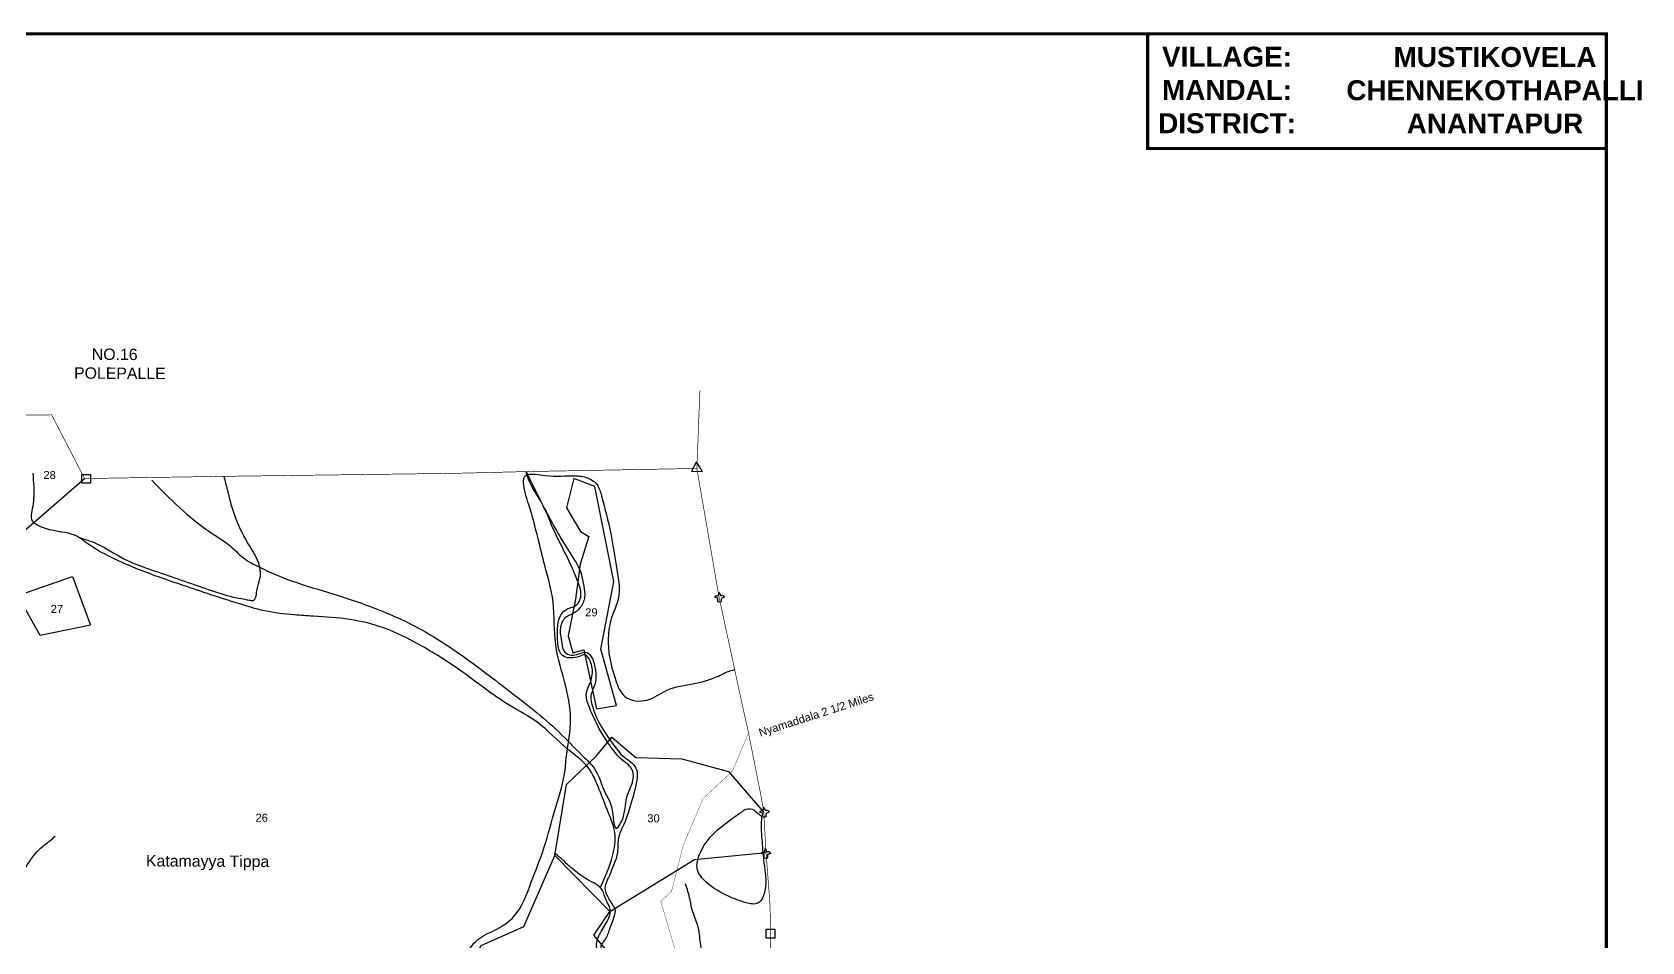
# Model space of a CAD drawing. Header units: inches. Extents: x 768179 to 777848, y 1567444 to 1579928.
# Drawn here: x 772820 to 777848, y 1577088 to 1579928 of the extents above; entities that cross this region are included whole.
import ezdxf
from ezdxf.enums import TextEntityAlignment as Align

# ---------------------------------------------------------------- set-up
doc = ezdxf.new("R2010")
doc.units = ezdxf.units.IN
doc.header["$MEASUREMENT"] = 0
doc.linetypes.add('ACAD_ISO02W100', pattern=[15, 12, -3])
for name, color, linetype in [('CSMark', 72, 'Continuous'), ('HILLLS', 24, 'Continuous'), ('PLOT', 7, 'Continuous'), ('PLOT NO', 7, 'Continuous'), ('ROADS', 6, 'Continuous'), ('TANKS-STREAM', 4, 'Continuous'), ('TEXT', 7, 'Continuous'), ('VILLAGE BOUNDARY', 5, 'Continuous'), ('VILLAGE STONES', 1, 'Continuous')]:
    doc.layers.add(name, color=color, linetype=linetype)
doc.styles.get("Standard").update_dxf_attribs({"font": 'arial.ttf'})
doc.linetypes.add('DOTS', pattern='A,1e-06,-3,["●",Standard,S=3,R=0,X=-1.25,Y=-1.25],-3', length=6.000001)

msp = doc.modelspace()

# ---------------------------------------------------------------- linework, layer by layer
at = {"layer": 'CSMark', "color": 5, "const_width": 10}
for points in [[(768183.9, 1579923.4), (777737.7, 1579923.4), (777737.7, 1567449.5), (768183.9, 1567449.5)], [(777737.7, 1579923.4), (776304.9, 1579923.4), (776304.9, 1579565.3), (777737.7, 1579565.3)]]:
    msp.add_lwpolyline(points, close=True, dxfattribs=at)
at = {"layer": 'HILLLS'}
for points in [[(772241.7, 1578611.9), (772276.8, 1578440.5), (772300.5, 1578321), (772315.8, 1578268.3), (772343.4, 1578126.6), (772362.9, 1578041.8), (772404.3, 1577941.5), (772434.6, 1577885.9), (772461.5, 1577823.5), (772469.7, 1577794.7), (772437.8, 1577760.4), (772398.2, 1577731.9), (772380.6, 1577710.6), (772383.7, 1577656.8), (772406.7, 1577503.4), (772423.2, 1577395), (772455.2, 1577289.8), (772483.5, 1577215.2), (772511.2, 1577205.3), (772612.4, 1577195.5), (772721.4, 1577186), (772740.4, 1577177.1), (772724.2, 1577167), (772703.7, 1577158.4), (772612.6, 1577142.8), (772531.7, 1577123.8), (772498, 1577104.1), (772467.5, 1577050.9), (772467.9, 1577038.3), (772524.7, 1577003.9), (772583.4, 1576963.7), (772596.9, 1576946.1), (772590.9, 1576913.5), (772563.7, 1576847.9), (772551.4, 1576828.5), (772491.4, 1576800.1), (772459.2, 1576788.1), (772435.7, 1576755.7), (772447.6, 1576710.3), (772510.9, 1576627.5), (772547.5, 1576565), (772558.9, 1576499.8), (772537, 1576425.1), (772535.2, 1576363.4), (772546, 1576291.3), (772549.7, 1576277.8), (772557.2, 1576279.6), (772586.2, 1576278), (772709.6, 1576281.2), (772725.3, 1576282.8), (772838.7, 1576282.8), (772918.5, 1576275.6), (773087, 1576262), (773158.9, 1576276.7), (773231.3, 1576249.1), (773314.3, 1576229), (773420.8, 1576224.6), (773559.2, 1576231.4), (773798.3, 1576276.1), (773856.6, 1576300), (773893.9, 1576336), (773919.4, 1576402.8), (773970.8, 1576541.5), (773981.7, 1576598.8), (774012.6, 1576714.2), (774036.5, 1576803.2), (774068, 1576866.2), (774110.6, 1576925.6), (774175.5, 1577044.6), (774204.5, 1577087.5), (774281.1, 1577132.4), (774323.6, 1577165.4), (774380.2, 1577276.5), (774418.6, 1577379.8), (774456.4, 1577511.2), (774485, 1577625.1), (774487.4, 1577653.8), (774501.6, 1577768.8), (774487.2, 1577884.5), (774455.4, 1578015.8), (774447.1, 1578149.5), (774421.2, 1578263), (774400.4, 1578346.7), (774371.6, 1578452.6), (774355.3, 1578522.2), (774356.1, 1578535.8), (774422.8, 1578544.1), (774515.4, 1578543), (774555.1, 1578536.4), (774584.7, 1578515.1), (774598.8, 1578479.6), (774627.2, 1578362.5), (774644.3, 1578263.4), (774650.4, 1578157.1), (774630.1, 1578100.1), (774619.8, 1578036.3), (774622.8, 1577983.2), (774643.1, 1577903.9), (774671.4, 1577853.8), (774741.6, 1577842.7), (774802.5, 1577873.3), (774888.4, 1577894.2), (774963.6, 1577917.6), (775008.9, 1577936.4), (775014.5, 1577937.6)], [(775027.3, 1577487.2), (774952.7, 1577428.9), (774905.1, 1577360.7), (774897.9, 1577314.6), (774925.9, 1577273.6), (774995.3, 1577230), (775050, 1577209.6), (775087.4, 1577208.2), (775108.9, 1577247.3), (775106, 1577333.6), (775100, 1577399.3), (775098.1, 1577469), (775097.6, 1577479.1), (775087.6, 1577488.6), (775069.4, 1577501.6), (775044.7, 1577499.2), (775037.1, 1577493.9), (775027.3, 1577487.2)]]:
    msp.add_spline(points, degree=3, dxfattribs=at)
at = {"layer": 'PLOT'}
for points in [[(772771.8, 1578732), (772777.1, 1578355.5), (772983.8, 1578534.4)], [(774511.8, 1578534.4), (774488.9, 1578442.9), (774532.7, 1578369.2), (774559.3, 1578353.3), (774531.5, 1578267.4), (774517.5, 1578157.9), (774494.7, 1578043.4), (774508.9, 1577989.7), (774543.6, 1577999.1), (774583, 1577815.5), (774645.9, 1577825.9), (774596, 1578001.9), (774637.5, 1578212.7), (774577.9, 1578509.3), (774511.8, 1578534.4)], [(772774.8, 1578168.6), (772946.5, 1578228), (773002.2, 1578076.4), (772844.5, 1578044), (772774.8, 1578168.6)], [(772537.1, 1576271), (772848.3, 1576274), (773266, 1576190.9), (773641.6, 1576162.8), (773903.6, 1576180), (774067.8, 1576192.1), (773949.2, 1576242.9), (773926, 1576281.3), (773964.4, 1576307.8), (773970.9, 1576423.1), (774032.8, 1576470.5), (774015, 1576639), (774109.7, 1576865.6), (774130, 1576910.2), (774223.1, 1577075.8), (774356.3, 1577135.3), (774453.1, 1577357.1), (774489.4, 1577579.2), (774582.4, 1577668.5), (774631.3, 1577726.4), (774705.9, 1577663.1), (774850, 1577658.5), (774995, 1577619.7), (775105.4, 1577491.4)], [(774511.3, 1576678.2), (774718.1, 1576708.7), (774786.1, 1576858.7), (774574.1, 1577108.5), (774624.5, 1577181.8), (774453.1, 1577357.1)], [(774624.5, 1577181.8), (774889.2, 1577344.1), (775112.6, 1577366.9)]]:
    msp.add_lwpolyline(points, dxfattribs=at)
at = {"layer": 'ROADS', "linetype": 'DOTS', "ltscale": 5, "const_width": 1.01}
msp.add_lwpolyline([(774426, 1575969.3), (774450.4, 1576021), (774581.3, 1576179.6), (774695.3, 1576359.9), (774800.5, 1576543.2), (774826.9, 1576691.8), (774832.3, 1576740.3), (774864.4, 1576860), (774866.5, 1576934.5), (774783.8, 1577213.8), (774817.2, 1577245.1), (774854.6, 1577390.8), (774915.9, 1577535), (775007.4, 1577620.4), (775055.8, 1577735)], dxfattribs=at)
at = {"layer": 'TANKS-STREAM'}
for points in [[(774594.6, 1577256.9), (774633.3, 1577356.2), (774640.1, 1577426.4), (774619.7, 1577492.3), (774591.4, 1577563.6), (774556.6, 1577632.3), (774493.6, 1577688.6), (774397.5, 1577773.2), (774311.7, 1577825.6), (774156.3, 1577936), (774029.5, 1578015.4), (773920.9, 1578066.9), (773811.9, 1578094.2), (773698.3, 1578104.3), (773639.6, 1578108.5), (773545.4, 1578121.2), (773464.5, 1578143.8), (773292.2, 1578200.3), (773155.5, 1578249.3), (773065.3, 1578289.2), (772991.3, 1578332.2), (772961.4, 1578352.9), (772880.2, 1578372.9), (772831.3, 1578391.9), (772824.7, 1578396.6), (772822.7, 1578448.2), (772825.8, 1578508), (772823.3, 1578550.7)], [(773193.5, 1578529.1), (773374.8, 1578368), (773437, 1578325.1), (773479, 1578287.4), (773531.2, 1578257.1), (773630.3, 1578214.9), (773762.7, 1578173.5), (773914.4, 1578119.7), (774019.7, 1578071.3), (774156.8, 1577985.5), (774316.7, 1577866.2), (774474.1, 1577734.3), (774546.8, 1577661.1), (774575.5, 1577630.2), (774611.1, 1577550.5), (774629.8, 1577508.8), (774646.5, 1577442.7), (774661.8, 1577464.8), (774677.8, 1577539), (774698, 1577601.2), (774694.4, 1577624.9), (774666.6, 1577652.5), (774623.3, 1577702.5), (774582.5, 1577770.5), (774559.1, 1577824.1), (774550.8, 1577859.1), (774564.7, 1577900.8), (774569.7, 1577942.1), (774563.2, 1577964.9), (774546.9, 1577983.7), (774529.6, 1577978.8), (774503.1, 1577974.2), (774482.3, 1577978.1), (774465.4, 1578000), (774461.7, 1578023.7), (774461.5, 1578068.1), (774471.6, 1578107.8), (774493.1, 1578128.1), (774513, 1578135.2), (774528.6, 1578149.9), (774532.7, 1578188.5), (774524.5, 1578212.7), (774498.7, 1578273.6), (774452.3, 1578367.7), (774408.8, 1578463.2), (774370.6, 1578532.4), (774363, 1578556.1)], [(774363, 1578556.1), (774419.9, 1578441.8), (774498.9, 1578304.1), (774534.8, 1578237.7), (774542.9, 1578198.5), (774545.7, 1578164), (774531.9, 1578131.4), (774508.4, 1578112.1), (774484.7, 1578099), (774469.7, 1578061.4), (774474.4, 1578021.3), (774483.6, 1577992.1), (774504, 1577982.9), (774527.3, 1577987.2), (774553.6, 1577990.8), (774568.7, 1577974.7), (774579.3, 1577935.7), (774578.8, 1577895.8), (774565.7, 1577855.5), (774571, 1577819.9), (774599.3, 1577756.9), (774624.7, 1577718.5), (774671.8, 1577662.8), (774699.1, 1577640.2), (774709.5, 1577619.2), (774708.7, 1577592.6), (774688.4, 1577511.5), (774679.2, 1577481.5), (774658.8, 1577433.5), (774653.5, 1577419.6), (774646.8, 1577357.6), (774632.1, 1577316.7), (774623.1, 1577294.3), (774612.7, 1577271.1), (774609.3, 1577254.8), (774615.3, 1577233.7), (774632.2, 1577203.9), (774639.9, 1577191.3), (774637.2, 1577164.8), (774622.1, 1577122.4), (774607, 1577090.9), (774596.2, 1577074.2), (774600, 1577058.4), (774613.9, 1577045), (774643.8, 1577031.7), (774675.1, 1577004.3), (774726.1, 1576959.3), (774786.1, 1576905.3), (774810.4, 1576874), (774806.1, 1576816.3), (774793.4, 1576774.7), (774779.7, 1576737.8), (774778.1, 1576723.2), (774794.6, 1576726.7), (774825, 1576726.9), (774833.5, 1576730.7), (774855.9, 1576734.6), (774867.8, 1576739.2), (774881.8, 1576722.9), (774899, 1576690.6), (774921, 1576681.8), (774940.5, 1576676.6), (774971.5, 1576681.1), (774999, 1576681.7), (775023.9, 1576683.7), (775061.5, 1576685.3), (775091.8, 1576677.9), (775119.6, 1576683.9), (775152.9, 1576703.2), (775144.2, 1576709.1), (775128.4, 1576719.2), (775109, 1576736.5), (775101.5, 1576763.7), (775082.6, 1576791.9), (775043, 1576849.8), (775013.8, 1576893.9), (774973.8, 1576958.4), (774948.6, 1576990.2), (774927.1, 1577031.1), (774914.1, 1577056.5), (774900.5, 1577134.6), (774883.6, 1577181.4), (774875.2, 1577219), (774860.9, 1577269)], [(772964.5, 1578351.2), (773022.3, 1578330.4), (773106.2, 1578284.1), (773201.6, 1578246.4), (773370.3, 1578188.1), (773447.8, 1578164.3), (773497.9, 1578154.8), (773510.6, 1578154), (773522.6, 1578188.7), (773531.6, 1578220.8), (773530.7, 1578259.5), (773493.2, 1578334.1), (773452.1, 1578422), (773430.4, 1578498.6), (773419.8, 1578541.3)], [(770821.9, 1577933.1), (770892.2, 1577881.8), (770969.9, 1577844.4), (771041.8, 1577815.7), (771144.6, 1577794.9), (771202.4, 1577796.9), (771286.2, 1577796.1), (771404.3, 1577797), (771509.3, 1577803.1), (771650.1, 1577809.4), (771760.3, 1577811.1), (771817.7, 1577809.2), (771883.8, 1577799.4), (771920.3, 1577779.5), (771938.3, 1577766.1), (771971.5, 1577704.4), (771990.6, 1577675.2), (772016.3, 1577627.4), (772033.8, 1577595.5), (772036.5, 1577574.6), (772031.6, 1577551.1), (772025.5, 1577521.1), (772031.4, 1577505.3), (772041.9, 1577498.6), (772062.4, 1577496.1), (772086.9, 1577494.3), (772148.5, 1577486.6), (772172.8, 1577476.6), (772206.2, 1577448.8), (772214.4, 1577437), (772247.5, 1577383.3), (772271, 1577358.4), (772280.7, 1577329.5), (772280.5, 1577285.8), (772265.7, 1577259.6), (772245.6, 1577238), (772235.6, 1577222.4), (772250, 1577183), (772275.7, 1577122.8), (772276.6, 1577099.2), (772275, 1577070.1), (772274.8, 1577044.2), (772285.7, 1577020.2), (772309.2, 1577000.8), (772342, 1576996.3), (772359.7, 1577023), (772375.7, 1577047), (772375.4, 1577071), (772378.6, 1577088), (772404.6, 1577090.6), (772428.5, 1577117.8), (772434.4, 1577135.9), (772469.3, 1577145.4), (772526.4, 1577156.7), (772604, 1577166.4), (772648.6, 1577177.7), (772680, 1577205.6), (772740.3, 1577251), (772800.8, 1577321.9), (772841.5, 1577375.8), (772876.2, 1577403.8), (772891.8, 1577417.7)], [(774778.4, 1576815.6), (774792.4, 1576857.8), (774780.5, 1576883.6), (774725, 1576943.4), (774663.6, 1576979.7), (774608.8, 1577027), (774587.3, 1577056.8), (774583.1, 1577080.3), (774597.6, 1577120), (774621, 1577161.9), (774626.1, 1577188.8), (774612.7, 1577218.2), (774601.4, 1577248.2), (774553.7, 1577282.4), (774506.9, 1577316.8), (774477.8, 1577342.2), (774455.2, 1577362.6)]]:
    msp.add_spline(points, degree=3, dxfattribs=at)
at = {"layer": 'VILLAGE BOUNDARY', "color": 5, "ltscale": 100, "const_width": 2.03}
msp.add_lwpolyline([(774896.4, 1578565.9), (774906, 1578810.1)], dxfattribs=at)
at = {"layer": 'VILLAGE BOUNDARY', "color": 5, "linetype": 'ACAD_ISO02W100', "ltscale": 5, "const_width": 2.03}
msp.add_lwpolyline([(772771.8, 1578732), (772880.7, 1578733.4), (772983.8, 1578534.4), (773419.8, 1578541.3), (774140.1, 1578550.6), (774363, 1578556.1), (774896.4, 1578565.9), (774965.7, 1578164.1), (775030.5, 1577863.4), (775058.1, 1577738.5), (775097.8, 1577538.2), (775105.4, 1577491.4), (775112.6, 1577366.9), (775124.9, 1577202.8), (775126.9, 1577111.6), (775128.5, 1576921.2)], dxfattribs=at)
at = {"layer": 'VILLAGE STONES'}
msp.add_lwpolyline([(774879.6, 1578556.9), (774914.5, 1578556.7), (774895.4, 1578586.8), (774879.6, 1578556.9)], dxfattribs=at)
for points in [[(772975, 1578547.1), (773002.5, 1578546.9), (773002.3, 1578519.5), (772974.9, 1578519.6)], [(775113, 1577126.8), (775140.4, 1577126.7), (775140.3, 1577099.2), (775112.8, 1577099.4)]]:
    msp.add_lwpolyline(points, close=True, dxfattribs=at)
for points in [[(774952.8, 1578163.6), (774955.7, 1578168.1), (774962.9, 1578169.2), (774965.1, 1578179.3), (774970.6, 1578169.6), (774979, 1578169.3), (774981.6, 1578163.7), (774973, 1578160), (774971.4, 1578149.2), (774961.3, 1578151.2), (774962.4, 1578158.4), (774952.5, 1578163.9)], [(775092.8, 1577492.3), (775095.7, 1577496.8), (775102.9, 1577497.9), (775105.1, 1577508), (775110.6, 1577498.3), (775119, 1577498), (775121.5, 1577492.4), (775112.9, 1577488.7), (775111.4, 1577477.9), (775101.3, 1577479.9), (775102.4, 1577487.1), (775092.5, 1577492.6)], [(775097.5, 1577363.2), (775100.3, 1577367.7), (775107.6, 1577368.9), (775109.7, 1577378.9), (775115.2, 1577369.3), (775123.7, 1577368.9), (775126.2, 1577363.4), (775117.6, 1577359.7), (775116, 1577348.8), (775106, 1577350.8), (775107.1, 1577358.1), (775097.2, 1577363.5)]]:
    msp.add_spline(points, degree=3, dxfattribs=at)

# ---------------------------------------------------------------- texts
at = {"layer": 'PLOT NO'}
for s, p in [('28', (772874.6, 1578545.4)), ('27', (772897.2, 1578127.1)), ('29', (774566.8, 1578116.7)), ('26', (773537.1, 1577474.9)), ('30', (774760.9, 1577473.3))]:
    msp.add_text(s, height=25, rotation=359.6804, dxfattribs=at).set_placement(p, align=Align.MIDDLE_CENTER)
at = {"layer": 'TEXT'}
for s, height, rotation, p in [('Nyamaddala 2 1/2 Miles ', 25, 17.8237, (775094.6, 1577728.2)), ('Katamayya Tippa ', 35.441, 359.6804, (773175.4, 1577323))]:
    msp.add_text(s, height=height, rotation=rotation, dxfattribs=at).set_placement(p)
at = {"layer": 'TEXT', "color": 1, "insert": (772951.4, 1578940.9), "char_height": 35.441, "width": 300.191, "attachment_point": 1, "rotation": 359.6804}
msp.add_mtext('    NO.16 POLEPALLE ', dxfattribs=at)
at = {"layer": 'VILLAGE STONES', "char_height": 62.335, "attachment_point": 2}
for s, insert, width in [('{\\fArial|b1|i0|c0|p34;VILLAGE:\\PMANDAL:\\PDISTRICT:}', (776552.7, 1579883.1), 422.64), ('{\\fArial|b1|i0|c0|p34;\\C1;MUSTIKOVELA\\PCHENNEKOTHAPALLI\\PANANTAPUR }', (777389.7, 1579882.2), 1191.736)]:
    msp.add_mtext(s, dxfattribs=dict(at, insert=insert, width=width))

doc.saveas('drawing.dxf')
